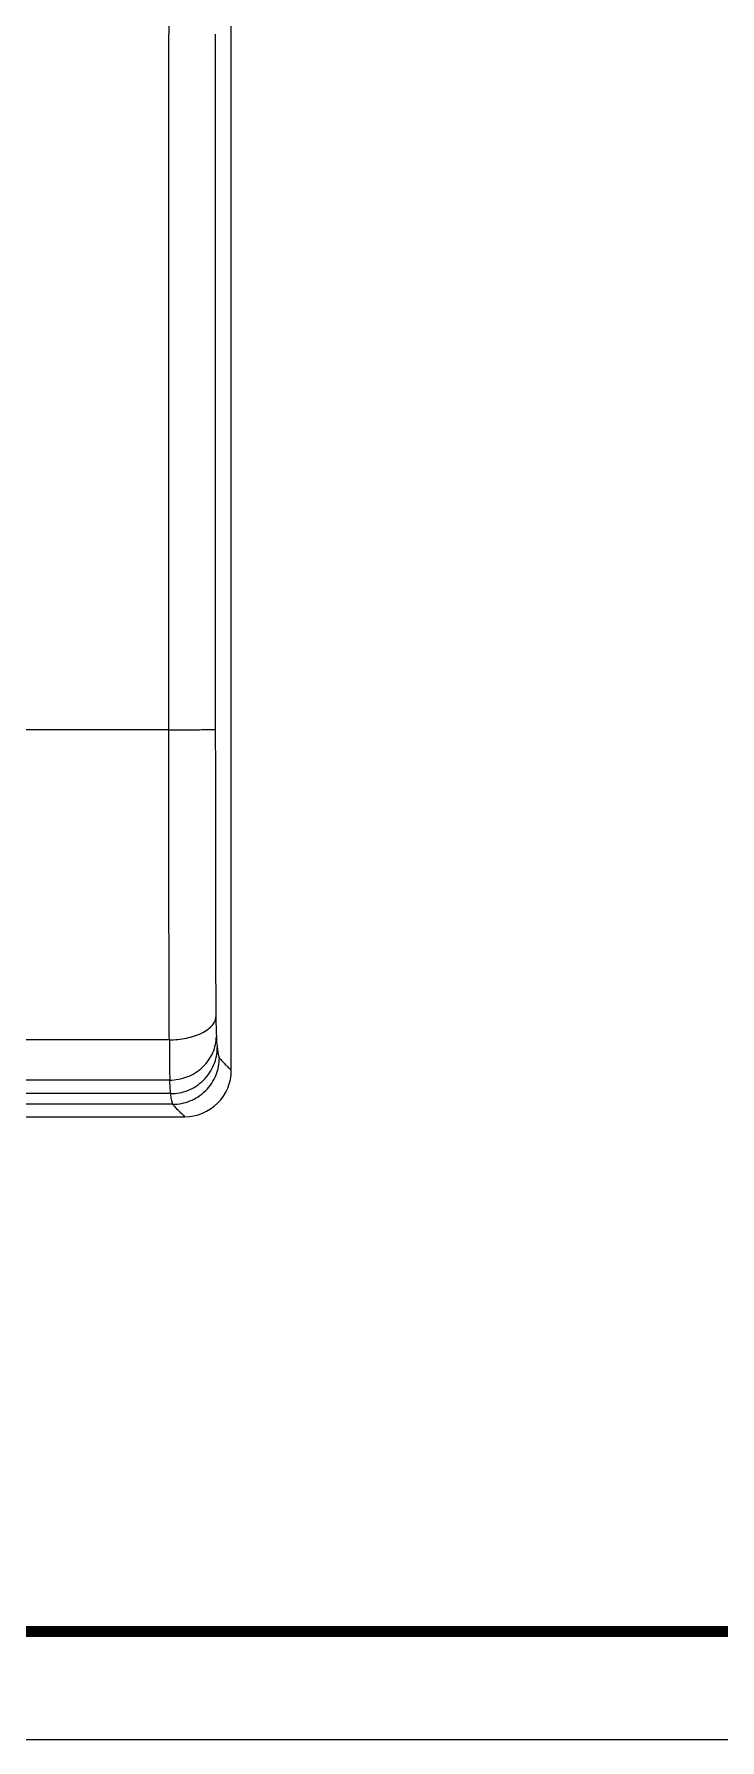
# Model space of a CAD drawing. Header units: millimetres. Extents: x 4430 to 5095, y -44 to 426.
# Drawn here: x 4679.9 to 4750.7, y -44.2 to 131.9 of the extents above; entities that cross this region are included whole.
import ezdxf

# ---------------------------------------------------------------- set-up
doc = ezdxf.new("R2010")
doc.units = ezdxf.units.MM
doc.linetypes.add('SOLID', pattern=[0])

msp = doc.modelspace()

# ---------------------------------------------------------------- linework, layer by layer
at = {"color": 7, "linetype": 'Continuous'}
for p, q in [((4700.29, 24.93), (4700.29, 270.13)), ((4660.2, 20.13), (4695.49, 20.13))]:
    msp.add_line(p, q, dxfattribs=at)
at = {"color": 9, "linetype": 'Continuous'}
for p, q in [((4693.84, 234.75), (4693.84, 131.94)), ((4693.85, 60.09), (4552.99, 60.09)), ((4693.9, 28.08), (4552.93, 28.08)), ((4693.95, 23.92), (4552.88, 23.92)), ((4694.26, 21.42), (4660.4, 21.42)), ((4694.04, 22.52), (4660.85, 22.52))]:
    msp.add_line(p, q, dxfattribs=at)
at = {"linetype": 'SOLID'}
msp.add_line((5095.44, -44.23), (4430.16, -44.23), dxfattribs=at)
at = {"linetype": 'SOLID', "const_width": 1.12}
msp.add_lwpolyline([(4441.36, -33.03), (5084.24, -33.03), (5084.24, 414.97), (4441.36, 414.97)], close=True, dxfattribs=at)
at = {"color": 7, "linetype": 'Continuous'}
msp.add_arc((4695.49, 24.93), 4.8, 269.9965, 0.0035, dxfattribs=at)
at = {"color": 9, "linetype": 'Continuous'}
msp.add_open_spline([(4693.85, 60.09), (4693.84, 84.04), (4693.84, 107.99), (4693.84, 131.94)], degree=3, dxfattribs=at)
for points, knots in [([(4698.64, 131.94), (4698.64, 125.96), (4698.64, 102.03), (4698.64, 78.1), (4698.64, 60.15)], [0, 0, 0, 0, 0.250063, 1, 1, 1, 1]), ([(4693.85, 60.09), (4694.13, 60.09), (4694.72, 60.09), (4695.58, 60.09), (4696.42, 60.1), (4697.07, 60.11), (4697.53, 60.11), (4697.82, 60.12), (4698.07, 60.12), (4698.27, 60.13), (4698.42, 60.13), (4698.53, 60.14), (4698.59, 60.14), (4698.61, 60.14), (4698.63, 60.15), (4698.64, 60.15), (4698.64, 60.15)], [0, 0, 0, 0, 0.180397, 0.364488, 0.541895, 0.70084, 0.769751, 0.830418, 0.882244, 0.924632, 0.957176, 0.980219, 0.988344, 0.994298, 0.998151, 1, 1, 1, 1]), ([(4693.9, 28.08), (4693.89, 30.65), (4693.87, 35.91), (4693.85, 46.58), (4693.85, 54.68), (4693.85, 60.09)], [0, 0, 0, 0, 0.24112, 0.492978, 1, 1, 1, 1]), ([(4698.64, 60.15), (4698.65, 57.58), (4698.65, 52.46), (4698.65, 44.83), (4698.66, 38.56), (4698.68, 33.79), (4698.69, 31.52), (4698.7, 30.46)], [0, 0, 0, 0, 0.259548, 0.517512, 0.770989, 0.892798, 1, 1, 1, 1]), ([(4693.9, 28.08), (4694.49, 28.08), (4695.38, 28.17), (4696.5, 28.46), (4697.25, 28.76), (4697.88, 29.13), (4698.34, 29.55), (4698.63, 30), (4698.7, 30.32), (4698.7, 30.46)], [0, 0, 0, 0, 0.305774, 0.458728, 0.601537, 0.727743, 0.834925, 0.923781, 1, 1, 1, 1]), ([(4698.7, 30.46), (4698.7, 30.22), (4698.71, 29.55), (4698.73, 28.87), (4698.75, 28.43)], [0, 0, 0, 0, 0.350788, 1, 1, 1, 1]), ([(4693.95, 23.92), (4694.54, 23.92), (4695.47, 24.09), (4696.58, 24.64), (4697.35, 25.22), (4697.97, 25.95), (4698.56, 26.99), (4698.74, 27.87), (4698.75, 28.43)], [0, 0, 0, 0, 0.246227, 0.377528, 0.510022, 0.640836, 0.767575, 1, 1, 1, 1]), ([(4698.75, 28.43), (4698.75, 28.31), (4698.77, 27.92), (4698.81, 27.53), (4698.84, 27.27)], [0, 0, 0, 0, 0.327575, 1, 1, 1, 1]), ([(4693.9, 28.08), (4693.91, 27.22), (4693.91, 25.83), (4693.93, 24.45), (4693.95, 23.92)], [0, 0, 0, 0, 0.61898, 1, 1, 1, 1]), ([(4694.04, 22.52), (4694.64, 22.52), (4695.57, 22.69), (4696.68, 23.27), (4697.45, 23.89), (4698.07, 24.65), (4698.66, 25.75), (4698.84, 26.68), (4698.84, 27.27)], [0, 0, 0, 0, 0.240523, 0.369876, 0.501594, 0.633044, 0.761669, 1, 1, 1, 1]), ([(4698.84, 27.27), (4698.86, 27.14), (4698.89, 26.9), (4698.94, 26.59), (4698.99, 26.38), (4699.03, 26.26), (4699.06, 26.22)], [0, 0, 0, 0, 0.373152, 0.660887, 0.867857, 1, 1, 1, 1]), ([(4694.26, 21.42), (4694.86, 21.42), (4695.79, 21.6), (4696.91, 22.18), (4697.68, 22.8), (4698.3, 23.57), (4698.88, 24.69), (4699.06, 25.62), (4699.06, 26.22)], [0, 0, 0, 0, 0.239493, 0.36848, 0.50004, 0.631594, 0.760562, 1, 1, 1, 1]), ([(4699.06, 26.22), (4699.08, 26.18), (4699.13, 26.12), (4699.24, 26), (4699.36, 25.86), (4699.52, 25.69), (4699.72, 25.49), (4699.98, 25.23), (4700.19, 25.03), (4700.29, 24.93)], [0, 0, 0, 0, 0.071427, 0.137829, 0.26731, 0.39319, 0.516397, 0.758349, 1, 1, 1, 1]), ([(4694.04, 22.52), (4694.03, 22.6), (4693.98, 23.06), (4693.96, 23.53), (4693.95, 23.92)], [0, 0, 0, 0, 0.177304, 1, 1, 1, 1]), ([(4694.26, 21.42), (4694.24, 21.46), (4694.2, 21.58), (4694.14, 21.81), (4694.09, 22.13), (4694.05, 22.38), (4694.03, 22.52)], [0, 0, 0, 0, 0.13161, 0.338174, 0.625971, 1, 1, 1, 1]), ([(4695.49, 20.13), (4695.39, 20.24), (4695.18, 20.44), (4694.92, 20.69), (4694.72, 20.89), (4694.56, 21.06), (4694.44, 21.2), (4694.33, 21.32), (4694.28, 21.39), (4694.26, 21.42)], [0, 0, 0, 0, 0.241418, 0.4832, 0.606345, 0.732177, 0.861627, 0.928021, 1, 1, 1, 1])]:
    msp.add_open_spline(points, degree=3, knots=knots, dxfattribs=at)

doc.saveas('drawing.dxf')
